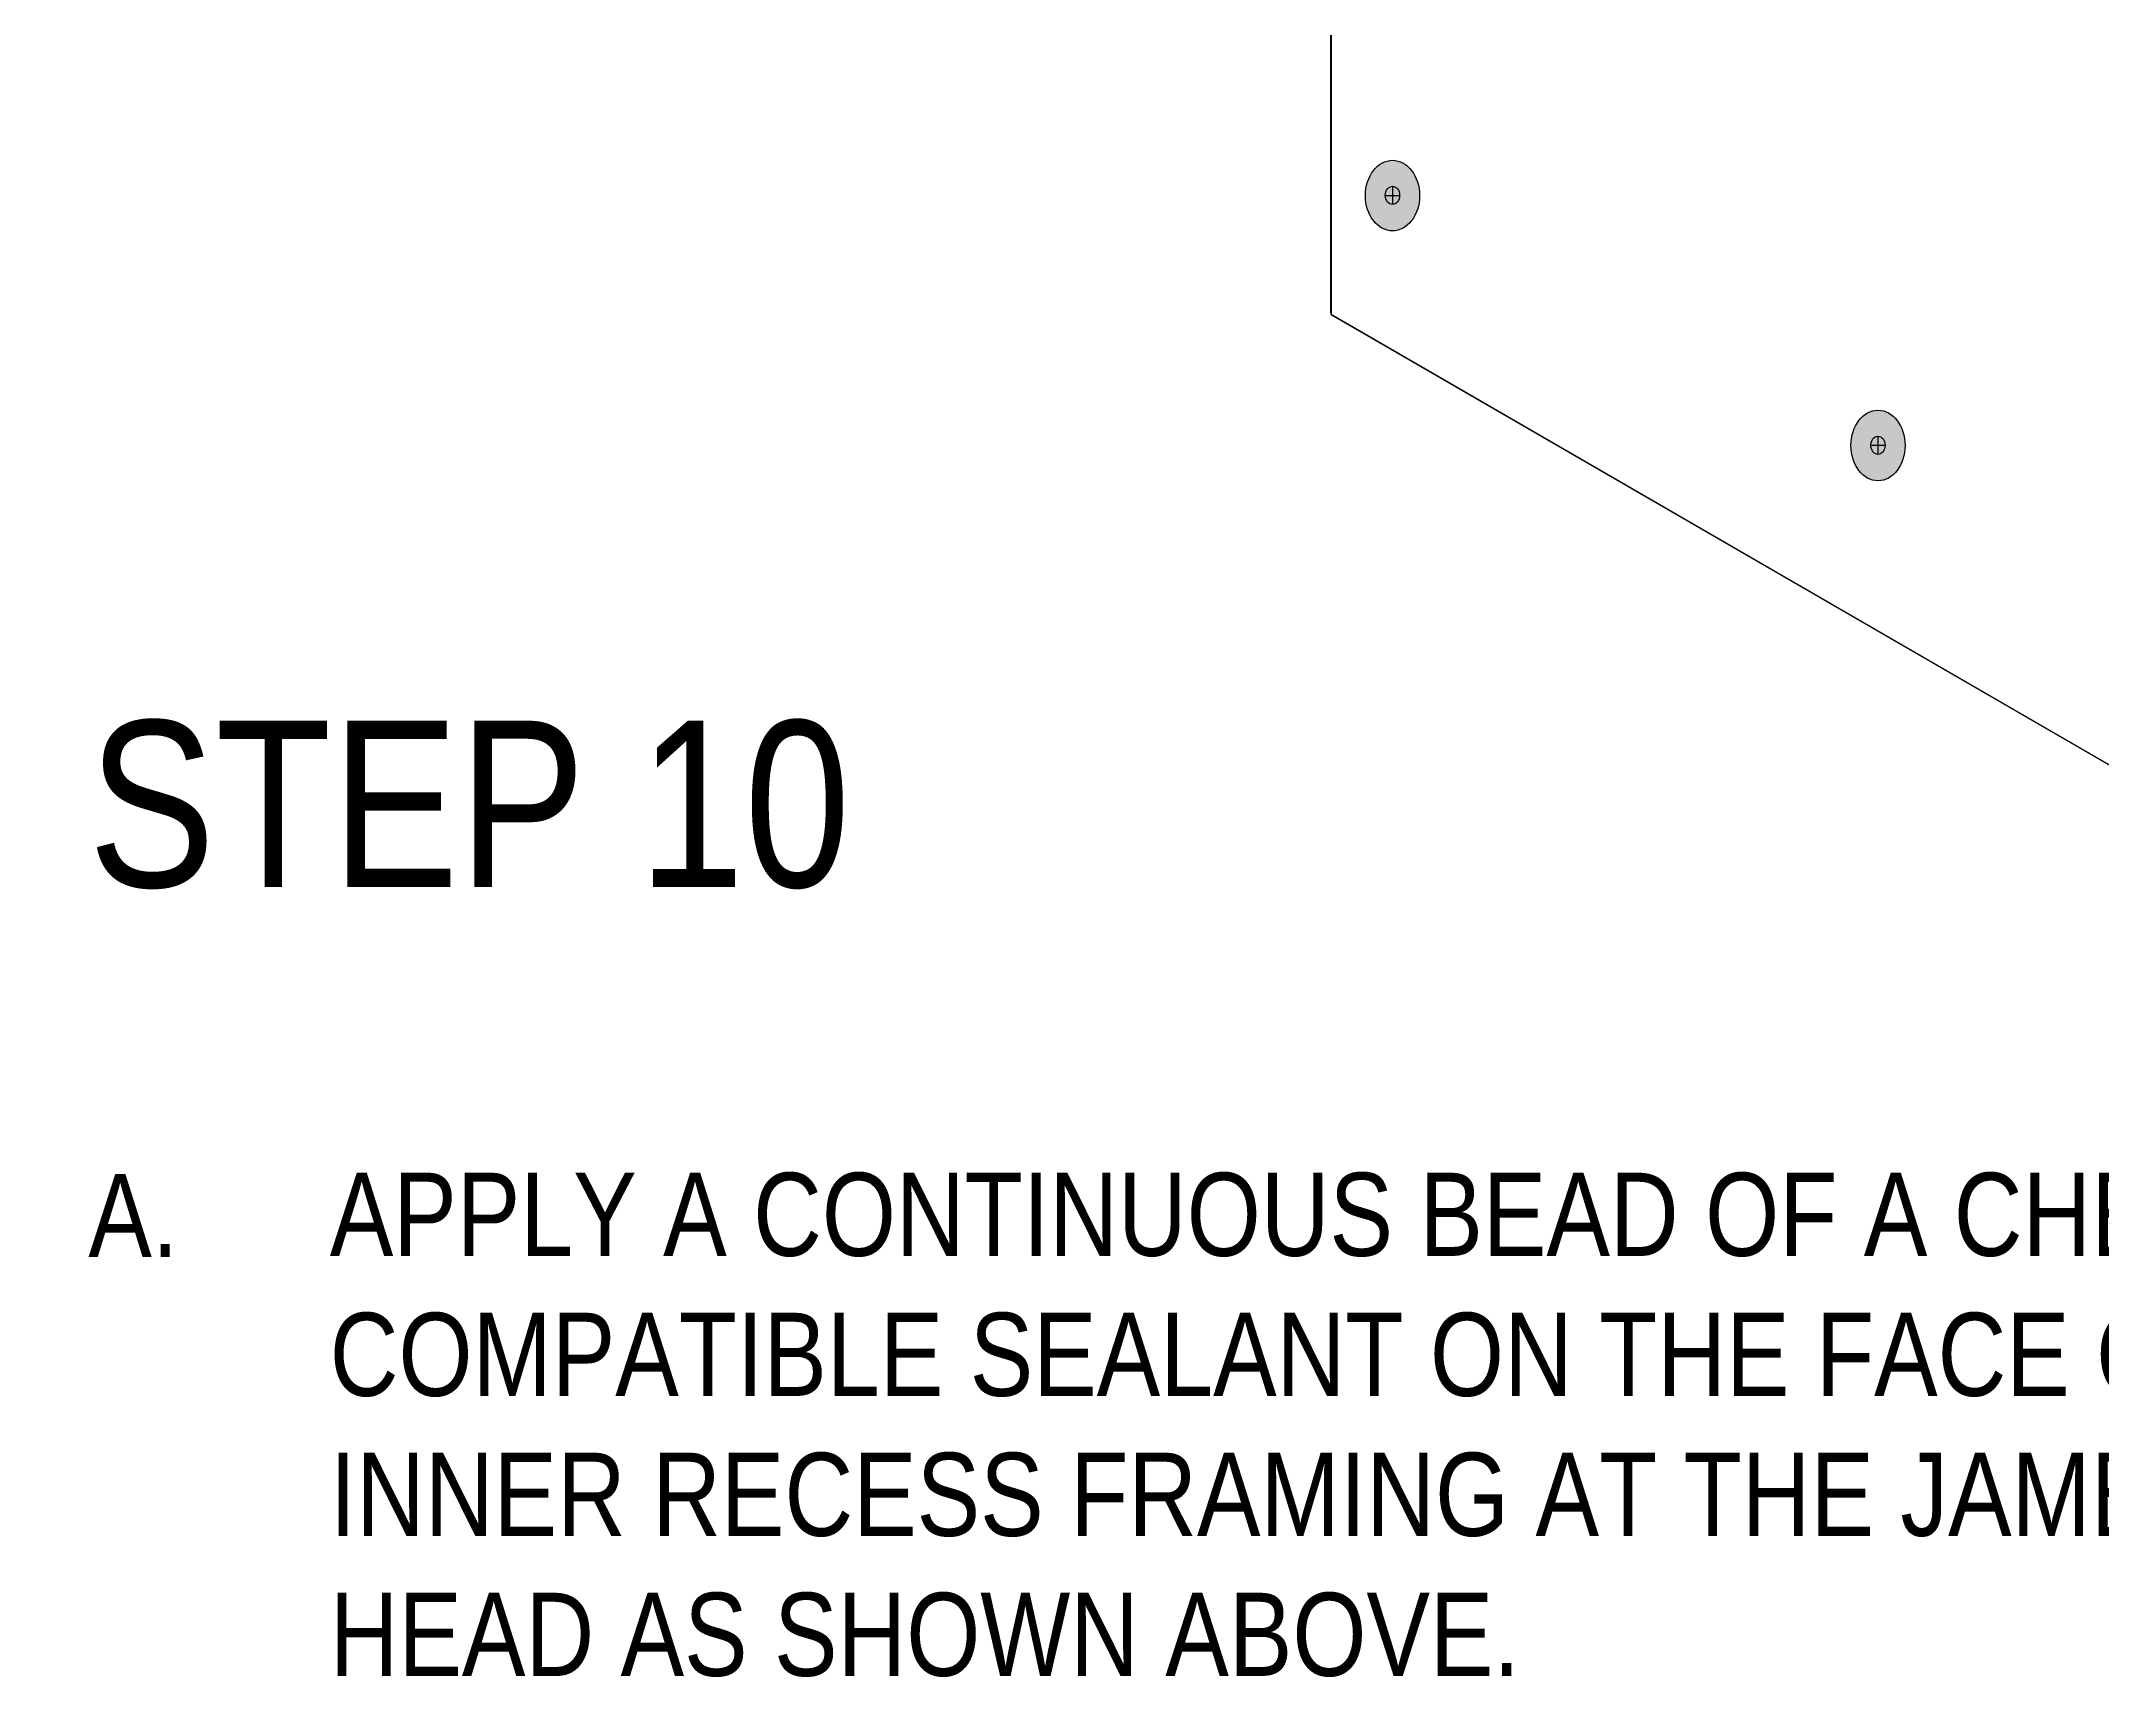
# Model space of a CAD drawing. Extents: x -1328 to 5679, y -4611 to 1603.
# Drawn here: x 804.6 to 1083.7, y -2911.2 to -2687.4 of the extents above; entities that cross this region are included whole.
import ezdxf

# ---------------------------------------------------------------- set-up
doc = ezdxf.new("R2010")
doc.units = 0
doc.header["$MEASUREMENT"] = 0
for name, color, linetype, lineweight in [('.ATI-TEXT_1', 7, 'Continuous', 0), ('G-ANNO-TTLB', 7, 'Continuous', 0), ('TYVEK', 7, 'Continuous', 0)]:
    doc.layers.add(name, color=color, linetype=linetype, lineweight=lineweight)

# ---------------------------------------------------------------- blocks, each defined once
blk = doc.blocks.new('Block_35')
at = {"layer": '.ATI-TEXT_1', "char_height": 0.2, "attachment_point": 7}
for s, insert in [('\\C18;\\c0;\\FArial Narrow|b0|i0|c1;\\H11.251642;\\W1.000000;A.', (811.01, -2851.93)), ('\\C18;\\c0;\\FArial Narrow|b0|i0|c1;\\H11.251642;\\W1.000000;APPLY A CONTINUOUS BEAD OF A CHEMICALLY-', (843.7, -2851.93)), ('\\C18;\\c0;\\FArial Narrow|b0|i0|c1;\\H11.249999;\\W1.000000;COMPATIBLE SEALANT ON THE FACE OF THE', (843.69, -2870.88)), ('\\C18;\\c0;\\FArial Narrow|b0|i0|c1;\\H11.251642;\\W1.000000;INNER RECESS FRAMING AT THE JAMBS AND', (843.69, -2889.83)), ('\\C18;\\c0;\\FArial Narrow|b0|i0|c1;\\H11.251642;\\W1.000000;HEAD AS SHOWN ABOVE.', (843.69, -2908.78))]:
    blk.add_mtext(s, dxfattribs=dict(at, insert=insert))
blk = doc.blocks.new('Block_83')
at = {"layer": 'TYVEK', "true_color": 0x003b71, "transparency": 33554687}
h = blk.add_hatch(color=156, dxfattribs=at)
h.dxf.hatch_style = 2
edge = h.paths.add_edge_path()
edge.add_ellipse((987.56, -2708.26), major_axis=(0, 4.78), ratio=0.766948, start_angle=0, end_angle=360)
h = blk.add_hatch(color=156, dxfattribs=at)
h.dxf.hatch_style = 2
edge = h.paths.add_edge_path()
edge.add_ellipse((1053.28, -2742.08), major_axis=(0, 4.78), ratio=0.766948, start_angle=0, end_angle=360)
at = {"layer": 'TYVEK', "color": 18, "lineweight": 25, "true_color": 0x080808}
for p, q in [((987.56, -2706.99), (987.56, -2709.46)), ((986.59, -2708.23), (988.53, -2708.23)), ((1052.3, -2742.05), (1054.25, -2742.05)), ((1053.28, -2740.81), (1053.28, -2743.28))]:
    blk.add_line(p, q, dxfattribs=at)
at = {"layer": 'TYVEK', "color": 18, "lineweight": 25, "true_color": 0x000000}
for centre in [(987.56, -2708.26), (1053.28, -2742.08)]:
    blk.add_ellipse(centre, major_axis=(0, 4.78), ratio=0.766948, dxfattribs=at)
at = {"layer": 'TYVEK', "color": 18, "lineweight": 25, "true_color": 0x080808}
for centre in [(987.56, -2708.23), (1053.28, -2742.05)]:
    blk.add_ellipse(centre, major_axis=(0, 1.23), ratio=0.788846, dxfattribs=at)

msp = doc.modelspace()

# ---------------------------------------------------------------- hatches: boundary and pattern name
at = {"layer": 'G-ANNO-TTLB', "true_color": 0xff00ff, "transparency": 33554687}
h = msp.add_hatch(color=6, dxfattribs=at)
edge = h.paths.add_edge_path()
edge.add_spline(control_points=[(1601.48, -3473.69), (1601.48, -3473.69), (-1328.04, -3473.69), (-1328.04, -3473.69), (-1328.04, -3473.69), (-1328.04, -1016.69), (-1328.04, -1016.69), (-1328.04, -1016.69), (1601.48, -1016.69), (1601.48, -1016.69), (1601.48, -1016.69), (1601.48, -3473.69), (1601.48, -3473.69)], knot_values=[0, 0, 0, 0, 1, 1, 1, 2, 2, 2, 3, 3, 3, 4, 4, 4, 4], degree=3, periodic=0)
edge = h.paths.add_edge_path()
edge.add_spline(control_points=[(-1319.04, -1025.69), (-1319.04, -1025.69), (-1319.04, -3464.69), (-1319.04, -3464.69), (-1319.04, -3464.69), (1592.48, -3464.69), (1592.48, -3464.69), (1592.48, -3464.69), (1592.48, -1025.69), (1592.48, -1025.69), (1592.48, -1025.69), (-1319.04, -1025.69), (-1319.04, -1025.69)], knot_values=[0, 0, 0, 0, 1, 1, 1, 2, 2, 2, 3, 3, 3, 4, 4, 4, 4], degree=3, periodic=0)
edge.add_line((-1319.04, -1025.69), (-1319.04, -1025.69))

# ---------------------------------------------------------------- linework, layer by layer
at = {"layer": 'G-ANNO-TTLB'}
for points in [[(1601.48, -3473.69), (1601.48, -3473.69), (-1328.04, -3473.69), (-1328.04, -3473.69), (-1328.04, -3473.69), (-1328.04, -1016.69), (-1328.04, -1016.69), (-1328.04, -1016.69), (1601.48, -1016.69), (1601.48, -1016.69), (1601.48, -1016.69), (1601.48, -3473.69), (1601.48, -3473.69)], [(-1319.04, -1025.69), (-1319.04, -1025.69), (-1319.04, -3464.69), (-1319.04, -3464.69), (-1319.04, -3464.69), (1592.48, -3464.69), (1592.48, -3464.69), (1592.48, -3464.69), (1592.48, -1025.69), (1592.48, -1025.69), (1592.48, -1025.69), (-1319.04, -1025.69), (-1319.04, -1025.69)]]:
    msp.add_open_spline(points, degree=3, knots=[0, 0, 0, 0, 1, 1, 1, 2, 2, 2, 3, 3, 3, 4, 4, 4, 4], dxfattribs=at)
at = {"layer": 'TYVEK', "color": 18, "lineweight": 25, "true_color": 0x000000}
for p, q in [((979.16, -2301.9), (979.16, -2724.13)), ((979.16, -2724.28), (1247.99, -2879.92))]:
    msp.add_line(p, q, dxfattribs=at)
at = {"layer": 'TYVEK', "color": 2, "lineweight": 25, "true_color": 0xffff00}
for p, q in [((979.25, -2302.04), (979.25, -2724.34)), ((979.25, -2600), (979.25, -2724.34)), ((979.25, -2724.34), (1248.08, -2879.97))]:
    msp.add_line(p, q, dxfattribs=at)

# ---------------------------------------------------------------- block references
at = {"layer": '.ATI-TEXT_1'}
msp.add_blockref('Block_35', (0, 0), dxfattribs=at)
at = {"layer": 'TYVEK'}
msp.add_blockref('Block_83', (0, 0), dxfattribs=at)

# ---------------------------------------------------------------- texts
at = {"layer": '.ATI-TEXT_1', "insert": (811, -2802.16), "char_height": 0.2, "attachment_point": 7}
msp.add_mtext('\\C18;\\c0;\\FArial Narrow|b0|i0|c1;\\H22.503291;\\W1.000000;STEP 10', dxfattribs=at)

doc.saveas('drawing.dxf')
